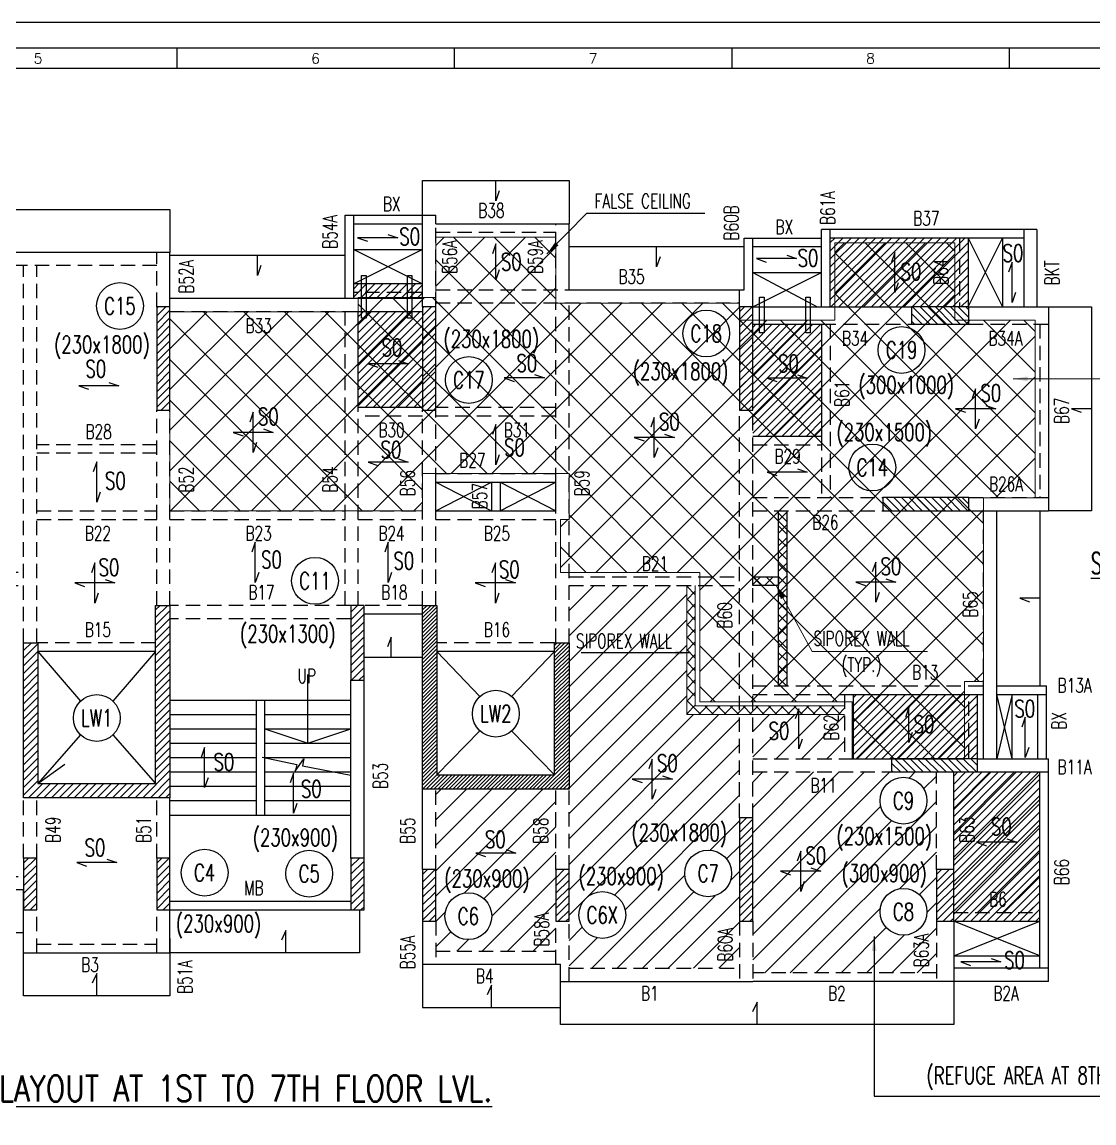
# Model space of a CAD drawing. Header units: millimetres. Extents: x 2659630 to 6742168, y -2425387 to -732288.
# Drawn here: x 3435689 to 3454359, y -767032 to -747855 of the extents above; entities that cross this region are included whole.
import ezdxf
from ezdxf.enums import TextEntityAlignment as Align

# ---------------------------------------------------------------- set-up
doc = ezdxf.new("R2010")
doc.units = ezdxf.units.MM
doc.linetypes.add('Hidden', pattern=[7.14375, 4.7625, -2.38125])
doc.linetypes.add('HIDDEN2', pattern=[0.1875, 0.125, -0.0625])
doc.layers.add('col hatch', color=234, linetype='Continuous', lineweight=0)
doc.layers.add('Line 08', color=1, linetype='Continuous', lineweight=15)
for name, color, linetype in [('PNA', 8, 'Continuous'), ('S-BEAM INNER', 4, 'HIDDEN2'), ('S-BEAM NO', 3, 'Continuous'), ('S-BEAM OUTER', 4, 'Continuous'), ('S-BRECK LINE', 8, 'Continuous'), ('S-COLUMN', 1, 'Continuous'), ('S-COLUMN CIRCLE', 9, 'Continuous'), ('S-COLUMN HATCH', 8, 'Continuous'), ('S-COLUMN NO', 2, 'Continuous'), ('S-COLUMN SIZES', 2, 'Continuous'), ('S-CUT LINE', 8, 'Continuous'), ('S-FILLING', 9, 'Continuous'), ('S-SIPOREX WALL', 5, 'Continuous'), ('S-SLAB MARK', 3, 'Continuous'), ('S-SLAB NO', 3, 'Continuous'), ('S-STAIRCASE', 5, 'Continuous'), ('S-SUNK', 9, 'Continuous'), ('S-TEXT', 2, 'Continuous'), ('S-TITIL', 6, 'Continuous'), ('S-TITLE', 6, 'Continuous'), ('TEXT1', 4, 'Continuous')]:
    doc.layers.add(name, color=color, linetype=linetype)
doc.styles.add('ROMANS', font='r.shx', dxfattribs={"width": 0.7})
doc.dimstyles.new('dim100', dxfattribs={"dimtxt": 250, "dimasz": 250, "dimexe": 200, "dimexo": 200, "dimgap": 100, "dimtad": 1, "dimdec": 0, "dimrnd": 1, "dimzin": 0, "dimdsep": 46, "dimtxsty": 'ROMANS', "dimcen": 0, "dimclrd": 5, "dimclre": 5, "dimclrt": 4, "dimadec": 0, "dimazin": 0, "dimtfac": 1, "dimtdec": 0, "dimtix": 1, "dimtofl": 0, "dimtmove": 2, "dimatfit": 3, "dimfxl": 1, "dimtolj": 1, "dimtzin": 0, "dimlwd": -1, "dimlwe": -1, "dimarcsym": 0})
doc.dimstyles.new('dim66.67(1.5)', dxfattribs={"dimtxt": 250, "dimasz": 250, "dimexe": 200, "dimexo": 200, "dimgap": 100, "dimtad": 1, "dimdec": 0, "dimlfac": 0.666666, "dimzin": 0, "dimdsep": 46, "dimtxsty": 'ROMANS', "dimcen": 0, "dimclrd": 5, "dimclre": 5, "dimclrt": 4, "dimadec": 0, "dimazin": 0, "dimtfac": 1, "dimtdec": 0, "dimtix": 1, "dimtofl": 0, "dimtmove": 2, "dimatfit": 3, "dimfxl": 1, "dimtolj": 1, "dimtzin": 0, "dimlwd": -1, "dimlwe": -1, "dimarcsym": 0})
pattern_1 = [(45, (3180892.7, -487552.66), (-110.485435, 110.485435), []), (135, (3180892.7, -487552.66), (-110.485435, -110.485435), [])]
pattern_2 = [(45, (2799309.92, -529710.87), (-70.710678, 70.710678), [])]
pattern_3 = [(45, (3180892.7, -487552.66), (-70.710678, 70.710678), [])]

# ---------------------------------------------------------------- blocks, each defined once
blk = doc.blocks.new('A2_SHEET')
blk.add_lwpolyline([(4, 41895), (59404, 41895), (59404, -105), (4, -105)], close=True)
at = {"layer": 'PNA'}
for p, q in [((24871, 41438), (24871, 41085)), ((29704, 41438), (29704, 41085)), ((34537, 41438), (34537, 41085)), ((39370, 41438), (39370, 41085))]:
    blk.add_line(p, q, dxfattribs=at)
at = {"layer": 'PNA', "color": 1}
for points in [[(706, 353), (59055, 353), (59055, 41438), (706, 41438)], [(1413, 706), (58702, 706), (58702, 41085), (1413, 41085)]]:
    blk.add_lwpolyline(points, close=True, dxfattribs=at)
at = {"layer": 'PNA', "style": 'ROMANS'}
for s, p in [('5', (22455, 41261)), ('6', (27288, 41261)), ('7', (32121, 41261)), ('8', (36954, 41261))]:
    blk.add_text(s, height=177, dxfattribs=at).set_placement(p, align=Align.MIDDLE)

msp = doc.modelspace()

# ---------------------------------------------------------------- hatches: boundary and pattern name
at = {"layer": 'S-COLUMN HATCH'}
h = msp.add_hatch(dxfattribs=at)
h.set_pattern_fill('ANSI31', color=256, scale=750, angle=180, style=0)
h.set_pattern_definition([(225, (5668014.01, -2046110.03), (66.2912607, -66.2912607), [])])
h.paths.add_polyline_path([(3438035.506, -752817.533), (3438035.506, -754617.533), (3438265.506, -754617.533), (3438265.506, -752817.533)])
h = msp.add_hatch(dxfattribs=at)
h.set_pattern_fill('ANSI31', color=256, scale=750, angle=180, style=0)
h.set_pattern_definition([(225, (5672644.01, -2046110.03), (66.2912607, -66.2912607), [])])
h.paths.add_polyline_path([(3442665.506, -754617.533), (3442665.506, -752817.533), (3442895.506, -752817.533), (3442895.506, -754617.533)])
h = msp.add_hatch(dxfattribs=at)
h.set_pattern_fill('ANSI31', color=256, scale=750, angle=180, style=0)
h.set_pattern_definition([(225, (5678094.01, -2046110.03), (66.2912607, -66.2912607), [])])
h.paths.add_polyline_path([(3448185.506, -752817.533), (3448185.506, -754617.533), (3448415.506, -754617.533), (3448415.506, -752817.533)])
h = msp.add_hatch(dxfattribs=at)
h.set_pattern_fill('ANSI31', color=256, scale=750, angle=270, style=0)
h.set_pattern_definition([(315, (4743973.68, 1476860.97), (66.2912607, 66.2912607), [])])
h.paths.add_polyline_path([(3451181.181, -752817.533), (3451181.181, -753117.533), (3452181.181, -753117.533), (3452181.181, -752817.533)])
h = msp.add_hatch(dxfattribs=at)
h.set_pattern_fill('ANSI31', color=256, scale=750, angle=270, style=0)
h.set_pattern_definition([(315, (4743973.68, 1473610.97), (66.2912607, 66.2912607), [])])
h.paths.add_polyline_path([(3450681.181, -756137.533), (3450681.181, -756367.533), (3452181.181, -756367.533), (3452181.181, -756137.533)])
h = msp.add_hatch(dxfattribs=at)
h.set_pattern_fill('ANSI31', color=256, scale=750, angle=180, style=0)
h.set_pattern_definition([(225, (2799309.92, -529710.87), (66.291261, -66.291261), [])])
h.paths.add_polyline_path([(3435715.506, -761367.533), (3435715.506, -758667.533), (3435965.506, -758667.533), (3435965.506, -761117.533), (3438015.506, -761117.533), (3438015.506, -758017.533), (3438265.506, -758017.533), (3438265.506, -761367.533)])
h = msp.add_hatch(dxfattribs=at)
h.set_pattern_fill('ANSI31', color=256, scale=750, angle=180, style=0)
h.set_pattern_definition([(225, (5671324.01, -2050810.03), (66.2912607, -66.2912607), [])])
h.paths.add_polyline_path([(3441415.506, -758017.533), (3441415.506, -759317.533), (3441645.506, -759317.533), (3441645.506, -758017.533)])
h = msp.add_hatch(dxfattribs=at)
h.set_pattern_fill('ANSI31', color=256, scale=750, angle=180, style=0)
h.set_pattern_definition([(225, (2830079.77, -529710.87), (66.291261, -66.291261), [])])
h.paths.add_polyline_path([(3442665.506, -761217.533), (3442665.506, -758017.533), (3442915.506, -758017.533), (3442915.506, -760967.533), (3444965.506, -760967.533), (3444965.506, -758667.533), (3445215.506, -758667.533), (3445215.506, -761217.533)])
h = msp.add_hatch(dxfattribs=at)
h.set_pattern_fill('ANSI31', color=256, scale=750, angle=180, style=0)
h.set_pattern_definition([(225, (2762832.84, -512439.99), (66.291261, -66.291261), [])])
h.paths.add_polyline_path([(3442665.506, -761217.533), (3442665.506, -758017.533), (3442915.506, -758017.533), (3442915.506, -760967.533), (3444965.506, -760967.533), (3444965.506, -758667.533), (3445215.506, -758667.533), (3445215.506, -761217.533)])
h = msp.add_hatch(dxfattribs=at)
h.set_pattern_fill('ANSI31', color=256, scale=750, angle=270, style=0)
h.set_pattern_definition([(315, (4744123.68, 1469060.97), (66.2912607, 66.2912607), [])])
h.paths.add_polyline_path([(3450831.181, -760687.533), (3450831.181, -760917.533), (3452331.181, -760917.533), (3452331.181, -760687.533)])
h = msp.add_hatch(dxfattribs=at)
h.set_pattern_fill('ANSI31', color=256, scale=750, angle=180, style=0)
h.set_pattern_definition([(225, (5678094.01, -2055310.03), (66.2912607, -66.2912607), [])])
h.paths.add_polyline_path([(3448185.506, -761717.533), (3448185.506, -763517.533), (3448415.506, -763517.533), (3448415.506, -761717.533)])
h = msp.add_hatch(dxfattribs=at)
h.set_pattern_fill('ANSI31', color=256, scale=750, angle=180, style=0)
h.set_pattern_definition([(225, (5665694.01, -2055110.03), (66.2912607, -66.2912607), [])])
h.paths.add_polyline_path([(3435715.506, -762417.533), (3435715.506, -763317.533), (3435945.506, -763317.533), (3435945.506, -762417.533)])
h = msp.add_hatch(dxfattribs=at)
h.set_pattern_fill('ANSI31', color=256, scale=750, angle=180, style=0)
h.set_pattern_definition([(225, (5668014.01, -2055110.03), (66.2912607, -66.2912607), [])])
h.paths.add_polyline_path([(3438035.506, -762417.533), (3438035.506, -763317.533), (3438265.506, -763317.533), (3438265.506, -762417.533)])
h = msp.add_hatch(dxfattribs=at)
h.set_pattern_fill('ANSI31', color=256, scale=750, angle=180, style=0)
h.set_pattern_definition([(225, (5671324.01, -2055110.03), (66.2912607, -66.2912607), [])])
h.paths.add_polyline_path([(3441415.506, -762417.533), (3441415.506, -763317.533), (3441645.506, -763317.533), (3441645.506, -762417.533)])
h = msp.add_hatch(dxfattribs=at)
h.set_pattern_fill('ANSI31', color=256, scale=750, angle=180, style=0)
h.set_pattern_definition([(225, (5672644.01, -2055310.03), (66.2912607, -66.2912607), [])])
h.paths.add_polyline_path([(3442665.506, -762617.533), (3442665.506, -763517.533), (3442895.506, -763517.533), (3442895.506, -762617.533)])
h = msp.add_hatch(dxfattribs=at)
h.set_pattern_fill('ANSI31', color=256, scale=750, angle=180, style=0)
h.set_pattern_definition([(225, (5674894.01, -2055310.03), (66.2912607, -66.2912607), [])])
h.paths.add_polyline_path([(3444985.506, -762617.533), (3444985.506, -763517.533), (3445215.506, -763517.533), (3445215.506, -762617.533)])
h = msp.add_hatch(dxfattribs=at)
h.set_pattern_fill('ANSI31', color=256, scale=750, angle=180, style=0)
h.set_pattern_definition([(225, (5681594.01, -2055310.03), (66.2912607, -66.2912607), [])])
h.paths.add_polyline_path([(3451615.506, -762617.533), (3451615.506, -763517.533), (3451915.506, -763517.533), (3451915.506, -762617.533)])
at = {"layer": 'S-FILLING'}
h = msp.add_hatch(dxfattribs=at)
h.set_pattern_fill('ANSI37', color=256, scale=4000, style=0)
h.set_pattern_definition([(45, (2563128.44, -265383.8), (-353.5534, 353.5534), []), (135, (2563128.44, -265383.8), (-353.5534, -353.5534), [])])
edge = h.paths.add_edge_path()
edge.add_line((3438265.506, -752900.523), (3441545.506, -752900.523))
edge.add_line((3441545.506, -752900.523), (3441545.506, -752650.523))
edge.add_line((3441545.506, -752650.523), (3442895.506, -752650.523))
edge.add_line((3442895.506, -752650.523), (3442895.506, -751600.523))
edge.add_line((3442895.506, -751600.523), (3444985.506, -751600.523))
edge.add_line((3444985.506, -751600.523), (3444985.506, -752750.523))
edge.add_line((3444985.506, -752750.523), (3448185.506, -752750.523))
edge.add_line((3448185.506, -752750.523), (3448185.506, -753050.523))
edge.add_line((3448185.506, -753050.523), (3449845.506, -753050.523))
edge.add_line((3449845.506, -753050.523), (3449845.506, -751700.523))
edge.add_line((3449845.506, -751700.523), (3451935.506, -751700.523))
edge.add_line((3451935.506, -751700.523), (3451935.506, -753050.523))
edge.add_line((3451935.506, -753050.523), (3453335.506, -753050.523))
edge.add_line((3453335.506, -753050.523), (3453335.506, -756140.523))
edge.add_line((3453335.506, -756140.523), (3452435.506, -756140.523))
edge.add_line((3452435.506, -756140.523), (3452435.506, -759340.523))
edge.add_line((3452435.506, -759340.523), (3452101.181, -759340.523))
edge.add_line((3452101.181, -759340.523), (3452101.181, -760694.78))
edge.add_line((3452101.181, -760694.78), (3450145.506, -760694.78))
edge.add_line((3450145.506, -760694.78), (3450145.506, -759694.78))
edge.add_line((3450145.506, -759694.78), (3447495.506, -759694.78))
edge.add_line((3447495.506, -759694.78), (3447495.506, -757444.78))
edge.add_line((3447495.506, -757444.78), (3445065.506, -757444.78))
edge.add_line((3445065.506, -757444.78), (3445065.506, -756520.523))
edge.add_line((3445065.506, -756520.523), (3445215.506, -756520.523))
edge.add_line((3445215.506, -756520.523), (3445215.506, -755720.523))
edge.add_line((3445215.506, -755720.523), (3442665.506, -755720.523))
edge.add_line((3442665.506, -755720.523), (3442665.506, -756370.523))
edge.add_line((3442665.506, -756370.523), (3438265.506, -756370.523))
edge.add_line((3438265.506, -756370.523), (3438265.506, -751871.79))
h = msp.add_hatch(dxfattribs=at)
h.set_pattern_fill('ANSI31', color=256, scale=2500, style=0)
h.set_pattern_definition([(45, (2481249.74, -359124.72), (-220.97087, 220.97087), [])])
h.paths.add_polyline_path([(3445215.506, -761217.533), (3445215.506, -758667.533), (3445215.506, -757667.533), (3447265.506, -757667.533), (3447265.506, -759917.103), (3448185.506, -759917.103), (3448185.506, -761717.533), (3448185.506, -763517.533), (3448185.506, -764337.533), (3445215.506, -764337.533), (3445215.506, -763517.533), (3445215.506, -762617.533), (3445215.506, -761217.533)])
h.paths.add_polyline_path([(3446203.574, -763409.769, 1), (3445388.523, -763409.769, 1)], flags=16)
h.paths.add_polyline_path([(3448047.458, -762684.668, 1), (3447232.408, -762684.668, 1)], flags=16)
h.paths.add_polyline_path([(3447389.933, -762459.668), (3447389.933, -762909.668), (3447889.933, -762909.668), (3447889.933, -762459.668)], flags=8)
h.paths.add_polyline_path([(3445446.048, -763184.769), (3445446.048, -763634.769), (3446146.048, -763634.769), (3446146.048, -763184.769)], flags=24)
h.paths.add_polyline_path([(3445220.311, -762410.281), (3445220.311, -763095.995), (3447028.883, -763095.995), (3447028.883, -762410.281)], flags=24)
h.paths.add_polyline_path([(3446150.848, -761653.554), (3446150.848, -762339.269), (3448119.42, -762339.269), (3448119.42, -761653.554)], flags=24)
h.paths.add_polyline_path([(3448415.506, -761717.533), (3448415.506, -760917.533), (3450831.181, -760917.533), (3450831.181, -760917.533), (3451615.506, -760917.533), (3451615.506, -762617.533), (3451615.506, -763517.533), (3451615.506, -764417.533), (3448415.506, -764417.533), (3448415.506, -763517.533), (3448415.506, -761717.533)])
h.paths.add_polyline_path([(3451449.224, -761418.714, 1), (3450634.174, -761418.714, 1)], flags=16)
h.paths.add_polyline_path([(3450796.699, -761193.714), (3450796.699, -761643.714), (3451286.699, -761643.714), (3451286.699, -761193.714)], flags=8)
h.paths.add_polyline_path([(3451449.224, -763352.785, 1), (3450634.174, -763352.785, 1)], flags=16)
h.paths.add_polyline_path([(3450791.699, -763127.785), (3450791.699, -763577.785), (3451291.699, -763577.785), (3451291.699, -763127.785)], flags=8)
h.paths.add_polyline_path([(3449801.617, -762360.795), (3449801.617, -763046.51), (3451610.188, -763046.51), (3451610.188, -762360.795)], flags=24)
h.paths.add_polyline_path([(3442895.506, -763517.533), (3442895.506, -764037.533), (3444985.506, -764037.533), (3444985.506, -763517.533), (3444985.506, -762617.533), (3444985.506, -761217.533), (3442895.506, -761217.533), (3442895.506, -762617.533)])
h.paths.add_polyline_path([(3443870.194, -763430.137, 1), (3443055.143, -763430.137, 1)], flags=16)
h.paths.add_polyline_path([(3443217.669, -763205.137), (3443217.669, -763655.137), (3443707.669, -763655.137), (3443707.669, -763205.137)], flags=8)
h.paths.add_polyline_path([(3442883.066, -762453.101), (3442883.066, -763138.815), (3444691.637, -763138.815), (3444691.637, -762453.101)], flags=24)
h.paths.add_polyline_path([(3451915.506, -762617.533), (3451915.506, -763367.533), (3453415.506, -763367.533), (3453415.506, -760917.533), (3452331.181, -760917.533), (3451915.506, -760917.533)])
h.paths.add_polyline_path([(3448415.506, -760687.533), (3450015.506, -760687.533), (3450015.506, -759917.103), (3448415.506, -759917.103), (3448415.506, -760687.533)])
h.paths.add_polyline_path([(3445274.875, -758448.051), (3445274.875, -758823.051), (3447274.875, -758823.051), (3447274.875, -758448.051)], flags=24)
h.paths.add_polyline_path([(3449721.617, -761713.241), (3449721.617, -762398.955), (3451690.188, -762398.955), (3451690.188, -761713.241)], flags=24)
at = {"layer": 'S-SIPOREX WALL'}
h = msp.add_hatch(dxfattribs=at)
h.set_pattern_fill('ANSI37', color=256, scale=1250, angle=360, style=0)
h.set_pattern_definition(pattern_1)
h.paths.add_polyline_path([(3448865.506, -757667.533), (3448865.506, -759417.533), (3449015.506, -759417.533), (3449015.506, -756367.533), (3448865.506, -756367.533), (3448865.506, -757517.533)])
h = msp.add_hatch(dxfattribs=at)
h.set_pattern_fill('ANSI37', color=256, scale=1250, angle=360, style=0)
h.set_pattern_definition(pattern_1)
h.paths.add_polyline_path([(3447265.506, -757667.533), (3447415.506, -757667.533), (3447415.506, -759767.103), (3448185.506, -759767.103), (3448185.506, -759917.103), (3447265.506, -759917.103)])
h.paths.add_polyline_path([(3450015.506, -759917.103), (3450015.506, -759767.103), (3448415.506, -759767.103), (3448415.506, -759917.103)])
h.paths.add_polyline_path([(3448415.506, -759917.103), (3448415.506, -759767.103), (3448185.506, -759767.103), (3448185.506, -759917.103)])
h = msp.add_hatch(dxfattribs=at)
h.set_pattern_fill('ANSI37', color=256, scale=1250, angle=360, style=0)
h.set_pattern_definition(pattern_1)
h.paths.add_polyline_path([(3448415.506, -757517.533), (3448415.506, -757667.533), (3448865.506, -757667.533), (3448865.506, -757517.533)])
at = {"layer": 'S-SUNK'}
h = msp.add_hatch(dxfattribs=at)
h.set_pattern_fill('ANSI31', color=8, scale=800)
h.set_pattern_definition(pattern_3)
h.paths.add_polyline_path([(3452015.506, -751617.533), (3449765.506, -751617.533), (3449765.506, -752817.533), (3451181.181, -752817.533), (3452015.506, -752817.533)])
h.paths.add_polyline_path([(3452165.506, -751617.533), (3452015.506, -751617.533), (3452015.506, -752817.533), (3452165.506, -752817.533)])
h = msp.add_hatch(dxfattribs=at)
h.set_pattern_fill('ANSI31', color=8, scale=800)
h.set_pattern_definition(pattern_3)
h.paths.add_polyline_path([(3442665.506, -752567.533), (3442665.506, -752417.533), (3441465.506, -752417.533), (3441465.506, -752567.533)])
h.paths.add_polyline_path([(3441465.506, -752667.533), (3442665.506, -752667.533), (3442665.506, -752567.533), (3441465.506, -752567.533)])
h.paths.add_polyline_path([(3442665.506, -752897.533), (3441545.506, -752897.533), (3441545.506, -754567.533), (3442665.506, -754567.533), (3442665.506, -754317.533)])
h = msp.add_hatch(dxfattribs=at)
h.set_pattern_fill('ANSI31', color=8, scale=800)
h.set_pattern_definition(pattern_2)
h.paths.add_polyline_path([(3448415.506, -753120.36), (3449615.506, -753120.36), (3449615.506, -755067.533), (3448415.506, -755067.533)])
h = msp.add_hatch(dxfattribs=at)
h.set_pattern_fill('ANSI31', color=8, scale=800)
h.set_pattern_definition(pattern_2)
h.paths.add_polyline_path([(3450831.181, -760687.533), (3450831.181, -760687.533), (3452331.181, -760687.533), (3452331.181, -760687.533), (3452331.181, -760687.533), (3452331.181, -759567.533), (3450165.506, -759567.533), (3450165.506, -760687.533)])
h = msp.add_hatch(dxfattribs=at)
h.set_pattern_fill('ANSI31', color=8, scale=800)
h.set_pattern_definition(pattern_2)
h.paths.add_polyline_path([(3451915.506, -760917.533), (3453415.506, -760917.533), (3453415.506, -763517.533), (3451915.506, -763517.533)])

# ---------------------------------------------------------------- linework, layer by layer
at = {"layer": 'Line 08'}
for p, q in [((3447265.506, -757667.533, 19.417), (3447265.506, -759917.103, 19.417)), ((3447415.506, -757667.533, 19.417), (3447415.506, -759767.103, 19.417)), ((3447415.506, -759767.103, 19.417), (3450015.506, -759767.103, 19.417)), ((3447265.506, -759917.103, 19.417), (3450015.506, -759917.103, 19.417))]:
    msp.add_line(p, q, dxfattribs=at)
at = {"layer": 'Line 08', "elevation": 19.417}
msp.add_lwpolyline([(3438265.506, -752900.523), (3441545.506, -752900.523), (3441545.506, -752650.523), (3442895.506, -752650.523), (3442895.506, -751600.523), (3444985.506, -751600.523), (3444985.506, -752750.523), (3448185.506, -752750.523), (3448185.506, -753050.523), (3449845.506, -753050.523), (3449845.506, -751700.523), (3451935.506, -751700.523), (3451935.506, -753050.523), (3453335.506, -753050.523), (3453335.506, -756140.523), (3452435.506, -756140.523), (3452435.506, -759340.523), (3452101.181, -759340.523), (3452101.181, -760694.78), (3450145.506, -760694.78), (3450145.506, -759694.78), (3447495.506, -759694.78), (3447495.506, -757444.78), (3445065.506, -757444.78), (3445065.506, -756520.523), (3445215.506, -756520.523), (3445215.506, -755720.523), (3442665.506, -755720.523), (3442665.506, -756370.523), (3438265.506, -756370.523), (3438265.506, -751871.79)], dxfattribs=at)
at = {"layer": 'S-BEAM INNER', "ltscale": 2000}
for p, q in [((3442895.506, -752817.533, 19.417), (3442895.506, -751367.533, 19.417)), ((3442895.506, -751517.533, 19.417), (3444985.506, -751517.533, 19.417)), ((3444985.506, -752517.533, 19.417), (3444985.506, -751367.533, 19.417)), ((3452015.506, -751617.533, 19.417), (3452015.506, -752817.533, 19.417)), ((3438035.506, -752817.533, 19.417), (3438035.506, -751867.533, 19.417)), ((3438035.506, -752097.533, 19.417), (3432665.506, -752097.533, 19.417)), ((3435715.506, -758667.533, 19.417), (3435715.506, -752097.533, 19.417)), ((3435945.506, -758667.533, 19.417), (3435945.506, -752097.533, 19.417)), ((3442665.506, -752567.533, 19.417), (3441465.506, -752567.533, 19.417)), ((3442895.506, -752517.533, 19.417), (3445215.506, -752517.533, 19.417)), ((3442895.506, -752747.533, 19.417), (3448185.506, -752747.533, 19.417)), ((3444985.506, -755867.533, 19.417), (3444985.506, -752747.533, 19.417)), ((3445215.506, -758667.533, 19.417), (3445215.506, -752747.533, 19.417)), ((3438265.506, -752897.533, 19.417), (3441465.506, -752897.533, 19.417)), ((3441315.506, -758017.533, 19.417), (3441315.506, -752897.533, 19.417)), ((3449615.506, -753120.36, 19.417), (3451181.181, -753120.36, 19.417)), ((3449765.506, -753120.36, 19.417), (3449765.506, -756137.533, 19.417)), ((3452181.181, -753117.533, 19.417), (3453565.506, -753117.533, 19.417)), ((3453415.506, -753117.533, 19.417), (3453415.506, -756137.533, 19.417)), ((3438035.506, -758017.533, 19.417), (3438035.506, -754617.533, 19.417)), ((3438265.506, -758017.533, 19.417), (3438265.506, -754617.533, 19.417)), ((3441545.506, -758017.533, 19.417), (3441545.506, -754567.533, 19.417)), ((3442665.506, -758017.533, 19.417), (3442665.506, -754617.533, 19.417)), ((3444985.506, -754567.533, 19.417), (3442895.506, -754567.533, 19.417)), ((3442895.506, -755867.533, 19.417), (3442895.506, -754617.533, 19.417)), ((3448185.506, -761717.533, 19.417), (3448185.506, -754617.533, 19.417)), ((3448415.506, -761717.533, 19.417), (3448415.506, -754617.533, 19.417)), ((3442665.506, -754717.533, 19.417), (3441545.506, -754717.533, 19.417)), ((3444985.506, -754717.533, 19.417), (3442895.506, -754717.533, 19.417)), ((3449615.506, -755067.533, 19.417), (3449615.506, -756137.533, 19.417)), ((3438035.506, -755217.533, 19.417), (3435945.506, -755217.533, 19.417)), ((3438035.506, -755367.533, 19.417), (3435945.506, -755367.533, 19.417)), ((3448415.506, -755217.533, 19.417), (3449615.506, -755217.533, 19.417)), ((3442895.506, -755717.533, 19.417), (3444985.506, -755717.533, 19.417)), ((3448415.506, -756137.533, 19.417), (3450681.181, -756137.533, 19.417)), ((3452181.181, -756137.533, 19.417), (3453565.506, -756137.533, 19.417)), ((3435945.506, -756367.533, 19.417), (3438035.506, -756367.533, 19.417)), ((3435945.506, -756517.533, 19.417), (3438035.506, -756517.533, 19.417)), ((3438265.506, -756367.533, 19.417), (3441315.506, -756367.533, 19.417)), ((3438265.506, -756517.533, 19.417), (3441315.506, -756517.533, 19.417)), ((3441545.506, -756367.533, 19.417), (3442665.506, -756367.533, 19.417)), ((3441545.506, -756517.533, 19.417), (3442665.506, -756517.533, 19.417)), ((3442895.506, -758017.533, 19.417), (3442895.506, -756367.533, 19.417)), ((3442895.506, -756517.533, 19.417), (3444985.506, -756517.533, 19.417)), ((3444985.506, -758667.533, 19.417), (3444985.506, -756367.533, 19.417)), ((3448415.506, -756367.533, 19.417), (3450681.181, -756367.533, 19.417)), ((3452435.506, -759567.533, 19.417), (3452435.506, -756367.533, 19.417)), ((3432745.506, -757437.533, 19.417), (3435715.506, -757437.533, 19.417)), ((3432745.506, -757667.533, 19.417), (3435715.506, -757667.533, 19.417)), ((3445215.506, -757517.533, 19.417), (3448185.506, -757517.533, 19.417)), ((3445215.506, -757667.533, 19.417), (3448185.506, -757667.533, 19.417)), ((3441415.506, -758017.533, 19.417), (3438265.506, -758017.533, 19.417)), ((3442665.506, -758017.533, 19.417), (3441645.506, -758017.533, 19.417)), ((3441415.506, -758247.533, 19.417), (3438265.506, -758247.533, 19.417)), ((3438015.506, -758667.533, 19.417), (3435965.506, -758667.533, 19.417)), ((3444965.506, -758667.533, 19.417), (3442915.506, -758667.533, 19.417)), ((3448415.506, -759417.533, 19.417), (3452435.506, -759417.533, 19.417)), ((3448415.506, -759567.533, 19.417), (3450165.506, -759567.533, 19.417)), ((3450015.506, -759567.533, 19.417), (3450015.506, -760687.533, 19.417)), ((3452181.181, -760687.533, 19.417), (3452181.181, -759567.533, 19.417)), ((3448415.506, -760687.533, 19.417), (3450165.506, -760687.533, 19.417)), ((3448415.506, -760917.533, 19.417), (3450831.181, -760917.533, 19.417)), ((3451615.506, -762617.533, 19.417), (3451615.506, -760917.533, 19.417)), ((3442895.506, -762617.533, 19.417), (3442895.506, -761217.533, 19.417)), ((3444985.506, -762617.533, 19.417), (3444985.506, -761217.533, 19.417)), ((3445215.506, -762617.533, 19.417), (3445215.506, -761217.533, 19.417)), ((3435715.506, -762417.533, 19.417), (3435715.506, -761367.533, 19.417)), ((3435945.506, -762417.533, 19.417), (3435945.506, -761367.533, 19.417)), ((3438035.506, -762417.533, 19.417), (3438035.506, -761367.533, 19.417)), ((3432745.506, -762737.533, 19.417), (3435715.506, -762737.533, 19.417)), ((3435945.506, -764067.533, 19.417), (3435945.506, -763317.533, 19.417)), ((3438035.506, -764067.533, 19.417), (3438035.506, -763317.533, 19.417)), ((3451915.506, -763367.533, 19.417), (3453415.506, -763367.533, 19.417)), ((3442895.506, -763517.533, 19.417), (3442895.506, -764267.533, 19.417)), ((3444985.506, -764267.533, 19.417), (3444985.506, -763517.533, 19.417)), ((3445215.506, -764567.533, 19.417), (3445215.506, -763517.533, 19.417)), ((3448185.506, -763517.533, 19.417), (3448185.506, -764567.533, 19.417)), ((3448415.506, -763517.533, 19.417), (3448415.506, -764567.533, 19.417)), ((3451615.506, -763517.533, 19.417), (3451615.506, -764567.533, 19.417)), ((3435945.506, -763917.533, 19.417), (3438035.506, -763917.533, 19.417)), ((3442895.506, -764037.533, 19.417), (3444985.506, -764037.533, 19.417)), ((3445215.506, -764337.533, 19.417), (3448185.506, -764337.533, 19.417)), ((3451615.506, -764417.533, 19.417), (3448415.506, -764417.533, 19.417))]:
    msp.add_line(p, q, dxfattribs=at)
at = {"layer": 'S-BEAM NO'}
msp.add_line((3435965.506, -761117.533, 19.417), (3436437.097, -760784.371, 19.417), dxfattribs=at)
at = {"layer": 'S-BEAM OUTER'}
for p, q in [((3441315.506, -752667.533, 19.417), (3441315.506, -751217.533, 19.417)), ((3441315.506, -751217.533, 19.417), (3442895.506, -751217.533, 19.417)), ((3441465.506, -752667.533, 19.417), (3441465.506, -751217.533, 19.417)), ((3442665.506, -752817.533, 19.417), (3442665.506, -751217.533, 19.417)), ((3442895.506, -751367.533, 19.417), (3442895.506, -751217.533, 19.417)), ((3441465.506, -751367.533, 19.417), (3442665.506, -751367.533, 19.417)), ((3442895.506, -751367.533, 19.417), (3445215.506, -751367.533, 19.417)), ((3445215.506, -752517.533, 19.417), (3445215.506, -751367.533, 19.417)), ((3453365.506, -751467.533, 19.417), (3449615.506, -751467.533, 19.417)), ((3449615.506, -752817.533, 19.417), (3449615.506, -751467.533, 19.417)), ((3449765.506, -752817.533, 19.417), (3449765.506, -751467.533, 19.417)), ((3453135.506, -751467.533, 19.417), (3453135.506, -752817.533, 19.417)), ((3453365.506, -751467.533, 19.417), (3453365.506, -752817.533, 19.417)), ((3448265.506, -752517.533, 19.417), (3448265.506, -751617.533, 19.417)), ((3448265.506, -751617.533, 19.417), (3449615.506, -751617.533, 19.417)), ((3448415.506, -752817.533, 19.417), (3448415.506, -751617.533, 19.417)), ((3453135.506, -751617.533, 19.417), (3449765.506, -751617.533, 19.417)), ((3452165.506, -751617.533, 19.417), (3452165.506, -752817.533, 19.417)), ((3452765.506, -751617.533, 19.417), (3452765.506, -752817.533, 19.417)), ((3438265.506, -751867.533, 19.417), (3432665.506, -751867.533, 19.417)), ((3438265.506, -752817.533, 19.417), (3438265.506, -751867.533, 19.417)), ((3441465.506, -751817.533, 19.417), (3442665.506, -751817.533, 19.417)), ((3448415.506, -751767.533, 19.417), (3449615.506, -751767.533, 19.417)), ((3448415.506, -752217.533, 19.417), (3449615.506, -752217.533, 19.417)), ((3442665.506, -752417.533, 19.417), (3441465.506, -752417.533, 19.417)), ((3438265.506, -752667.533, 19.417), (3441465.506, -752667.533, 19.417)), ((3441465.506, -752667.533, 19.417), (3442665.506, -752667.533, 19.417)), ((3445215.506, -752517.533, 19.417), (3448265.506, -752517.533, 19.417)), ((3448185.506, -752817.533, 19.417), (3448185.506, -752517.533, 19.417)), ((3448415.506, -752817.533, 19.417), (3451181.181, -752817.533, 19.417)), ((3452181.181, -752817.533, 19.417), (3453565.506, -752817.533, 19.417)), ((3453565.506, -752817.533, 19.417), (3453565.506, -756367.533, 19.417)), ((3441465.506, -752897.533, 19.417), (3442665.506, -752897.533, 19.417)), ((3441545.506, -754567.533, 19.417), (3441545.506, -752897.533, 19.417)), ((3448415.506, -753120.36, 19.417), (3449615.506, -753120.36, 19.417)), ((3449615.506, -753120.36, 19.417), (3449615.506, -755067.533, 19.417)), ((3442665.506, -754567.533, 19.417), (3441545.506, -754567.533, 19.417)), ((3448415.506, -755067.533, 19.417), (3449615.506, -755067.533, 19.417)), ((3442895.506, -756367.533, 19.417), (3442895.506, -755867.533, 19.417)), ((3442895.506, -755867.533, 19.417), (3444985.506, -755867.533, 19.417)), ((3443865.506, -755867.533, 19.417), (3443865.506, -756367.533, 19.417)), ((3444015.506, -755867.533, 19.417), (3444015.506, -756367.533, 19.417)), ((3444985.506, -756367.533, 19.417), (3444985.506, -755867.533, 19.417)), ((3442895.506, -756367.533, 19.417), (3444985.506, -756367.533, 19.417)), ((3452181.181, -756367.533, 19.417), (3453565.506, -756367.533, 19.417)), ((3452665.506, -760687.533, 19.417), (3452665.506, -756367.533, 19.417)), ((3442665.506, -758167.533, 19.417), (3441645.506, -758167.533, 19.417)), ((3438015.506, -758817.533, 19.417), (3435965.506, -758817.533, 19.417)), ((3444965.506, -758817.533, 19.417), (3442915.506, -758817.533, 19.417)), ((3441415.506, -762417.533, 19.417), (3441415.506, -759317.533, 19.417)), ((3441645.506, -762417.533, 19.417), (3441645.506, -759317.533, 19.417)), ((3450165.506, -759567.533, 19.417), (3452435.506, -759567.533, 19.417)), ((3450165.506, -759567.533, 19.417), (3450165.506, -760687.533, 19.417)), ((3452331.181, -760687.533, 19.417), (3452331.181, -759567.533, 19.417)), ((3452435.506, -760687.533, 19.417), (3452435.506, -759567.533, 19.417)), ((3452665.506, -759417.533, 19.417), (3453531.181, -759417.533, 19.417)), ((3452665.506, -759567.533, 19.417), (3453531.181, -759567.533, 19.417)), ((3452931.181, -760687.533, 19.417), (3452931.181, -759567.533, 19.417)), ((3453381.181, -760687.533, 19.417), (3453381.181, -759567.533, 19.417)), ((3453531.181, -760687.533, 19.417), (3453531.181, -759417.533, 19.417)), ((3450165.506, -760687.533, 19.417), (3450831.181, -760687.533, 19.417)), ((3452331.181, -760687.533, 19.417), (3453565.506, -760687.533, 19.417)), ((3453565.506, -764567.533, 19.417), (3453565.506, -760687.533, 19.417)), ((3451915.506, -762617.533, 19.417), (3451915.506, -760917.533, 19.417)), ((3452331.181, -760917.533, 19.417), (3453565.506, -760917.533, 19.417)), ((3453415.506, -764337.533, 19.417), (3453415.506, -760917.533, 19.417)), ((3442665.506, -762617.533, 19.417), (3442665.506, -761217.533, 19.417)), ((3438265.506, -762417.533, 19.417), (3438265.506, -761367.533, 19.417)), ((3432745.506, -762967.533, 19.417), (3435715.506, -762967.533, 19.417)), ((3435715.506, -764067.533, 19.417), (3435715.506, -762967.533, 19.417)), ((3438265.506, -763167.533, 19.417), (3441415.506, -763167.533, 19.417)), ((3438265.506, -763317.533, 19.417), (3441415.506, -763317.533, 19.417)), ((3438265.506, -764067.533, 19.417), (3438265.506, -763317.533, 19.417)), ((3442665.506, -763517.533, 19.417), (3442665.506, -764267.533, 19.417)), ((3451915.506, -763517.533, 19.417), (3451915.506, -764567.533, 19.417)), ((3451915.506, -763517.533, 19.417), (3453415.506, -763517.533, 19.417)), ((3435715.506, -764067.533, 19.417), (3438265.506, -764067.533, 19.417)), ((3451915.506, -764117.533, 19.417), (3453415.506, -764117.533, 19.417)), ((3442665.506, -764267.533, 19.417), (3445065.506, -764267.533, 19.417)), ((3445065.506, -764567.533, 19.417), (3445065.506, -764267.533, 19.417)), ((3453565.506, -764337.533, 19.417), (3451915.506, -764337.533, 19.417)), ((3445065.506, -764567.533, 19.417), (3448415.506, -764567.533, 19.417)), ((3453565.506, -764567.533, 19.417), (3448415.506, -764567.533, 19.417))]:
    msp.add_line(p, q, dxfattribs=at)
at = {"layer": 'S-BEAM OUTER', "elevation": 19.417}
for points in [[(3442665.506, -751217.533), (3442665.506, -750617.533), (3445215.506, -750617.533), (3445215.506, -751367.533)], [(3432665.506, -751117.533), (3438265.506, -751117.533), (3438265.506, -751867.533)], [(3438265.506, -751917.533), (3441315.506, -751917.533)], [(3445215.506, -751767.533), (3448265.506, -751767.533)], [(3453565.506, -752817.533), (3454315.506, -752817.533), (3454315.506, -756367.533), (3453565.506, -756367.533)], [(3453415.506, -756367.533), (3453415.506, -759417.533)], [(3441645.506, -758917.533), (3442665.506, -758917.533)], [(3441565.506, -763317.533), (3441565.506, -764067.533), (3438265.506, -764067.533)], [(3435715.506, -763717.533), (3432665.506, -763717.533)], [(3438265.506, -763817.533), (3438265.506, -764817.533), (3435715.506, -764817.533), (3435715.506, -763817.533)], [(3442665.506, -764267.533), (3442665.506, -765017.533), (3445065.506, -765017.533)], [(3451915.506, -764567.533), (3451915.506, -765317.533), (3445065.506, -765317.533), (3445065.506, -764567.533)]]:
    msp.add_lwpolyline(points, dxfattribs=at)
at = {"layer": 'S-BRECK LINE', "elevation": 19.417}
msp.add_lwpolyline([(3439871.001, -760657.996), (3440473.842, -760787.177), (3440448.257, -760906.576), (3440597.483, -760688.789), (3440571.897, -760808.188), (3441415.506, -760971.819)], dxfattribs=at)
at = {"layer": 'S-COLUMN', "elevation": 19.417}
for points in [[(3438265.506, -752817.533), (3438035.506, -752817.533), (3438035.506, -754617.533), (3438265.506, -754617.533)], [(3442895.506, -752817.533), (3442665.506, -752817.533), (3442665.506, -754617.533), (3442895.506, -754617.533)], [(3448415.506, -752817.533), (3448185.506, -752817.533), (3448185.506, -754617.533), (3448415.506, -754617.533)], [(3451181.181, -752817.533), (3451181.181, -753117.533), (3452181.181, -753117.533), (3452181.181, -752817.533)], [(3450681.181, -756137.533), (3450681.181, -756367.533), (3452181.181, -756367.533), (3452181.181, -756137.533)], [(3441645.506, -758017.533), (3441415.506, -758017.533), (3441415.506, -759317.533), (3441645.506, -759317.533)], [(3450831.181, -760687.533), (3450831.181, -760917.533), (3452331.181, -760917.533), (3452331.181, -760687.533)], [(3448415.506, -761717.533), (3448185.506, -761717.533), (3448185.506, -763517.533), (3448415.506, -763517.533)], [(3435945.506, -762417.533), (3435715.506, -762417.533), (3435715.506, -763317.533), (3435945.506, -763317.533)], [(3438265.506, -762417.533), (3438035.506, -762417.533), (3438035.506, -763317.533), (3438265.506, -763317.533)], [(3441645.506, -762417.533), (3441415.506, -762417.533), (3441415.506, -763317.533), (3441645.506, -763317.533)], [(3442895.506, -762617.533), (3442665.506, -762617.533), (3442665.506, -763517.533), (3442895.506, -763517.533)], [(3445215.506, -762617.533), (3444985.506, -762617.533), (3444985.506, -763517.533), (3445215.506, -763517.533)], [(3451915.506, -762617.533), (3451615.506, -762617.533), (3451615.506, -763517.533), (3451915.506, -763517.533)]]:
    msp.add_lwpolyline(points, close=True, dxfattribs=at)
at = {"layer": 'S-COLUMN', "ltscale": 10, "elevation": 19.417}
for points in [[(3438265.506, -758017.533), (3438265.506, -761367.533), (3435715.506, -761367.533), (3435715.506, -758667.533), (3435965.506, -758667.533), (3435965.506, -761117.533), (3438015.506, -761117.533), (3438015.506, -758017.533), (3438265.506, -758017.533)], [(3445215.506, -758667.533), (3445215.506, -761217.533), (3442665.506, -761217.533), (3442665.506, -758017.533), (3442915.506, -758017.533), (3442915.506, -760967.533), (3444965.506, -760967.533), (3444965.506, -758667.533), (3445215.506, -758667.533)]]:
    msp.add_lwpolyline(points, dxfattribs=at)
at = {"layer": 'S-COLUMN CIRCLE'}
for centre in [(3437394.686, -752800.855, 19.417), (3447606.166, -753280.716, 19.417), (3451007.648, -753568.538, 19.417), (3443472.262, -754089.987, 19.417), (3450498.739, -755613.489, 19.417), (3440791.086, -757588.344, 19.417), (3436990.506, -759977.533, 19.417), (3443940.506, -759902.533, 19.417), (3451041.699, -761418.714, 19.417), (3438869.375, -762671.397, 19.417), (3440691.211, -762688.371, 19.417), (3447639.933, -762684.668, 19.417), (3443462.669, -763430.137, 19.417), (3445796.048, -763409.769, 19.417), (3451041.699, -763352.785, 19.417)]:
    msp.add_circle(centre, 407.525, dxfattribs=at)
at = {"layer": 'S-CUT LINE'}
for p, q in [((3452165.506, -751617.533, 19.417), (3452765.506, -752817.533, 19.417)), ((3452165.506, -752817.533, 19.417), (3452765.506, -751617.533, 19.417)), ((3442665.506, -751817.533, 19.417), (3441465.506, -752417.533, 19.417)), ((3441465.506, -751817.533, 19.417), (3442665.506, -752417.533, 19.417)), ((3448415.506, -752217.533, 19.417), (3449535.506, -752817.533, 19.417)), ((3448415.506, -752817.533, 19.417), (3449615.506, -752217.533, 19.417)), ((3442895.506, -755867.533, 19.417), (3443865.506, -756367.533, 19.417)), ((3442895.506, -756367.533, 19.417), (3443865.506, -755867.533, 19.417)), ((3444015.506, -755867.533, 19.417), (3444985.506, -756367.533, 19.417)), ((3444015.506, -756367.533, 19.417), (3444985.506, -755867.533, 19.417)), ((3435965.506, -758817.533, 19.417), (3436707.803, -759684.009, 19.417)), ((3438015.506, -758817.533, 19.417), (3437273.208, -759684.009, 19.417)), ((3442915.506, -758817.533, 19.417), (3443664.317, -759602.872, 19.417)), ((3444965.506, -758817.533, 19.417), (3444216.694, -759602.872, 19.417)), ((3452931.181, -760687.533, 19.417), (3452665.506, -759567.533, 19.417)), ((3452931.181, -759567.533, 19.417), (3452665.506, -760687.533, 19.417)), ((3436707.803, -760271.057, 19.417), (3435965.506, -761117.533, 19.417)), ((3437273.208, -760271.057, 19.417), (3438015.506, -761117.533, 19.417)), ((3442915.506, -760967.533, 19.417), (3443664.317, -760202.194, 19.417)), ((3444965.506, -760967.103, 19.417), (3444216.694, -760202.194, 19.417)), ((3453415.506, -764117.533, 19.417), (3451915.506, -763517.533, 19.417)), ((3451915.506, -764117.533, 19.417), (3453415.506, -763517.533, 19.417))]:
    msp.add_line(p, q, dxfattribs=at)
at = {"layer": 'S-SIPOREX WALL'}
for p, q in [((3448865.506, -759417.533, 19.417), (3448865.506, -756367.533, 19.417)), ((3449015.506, -759417.533, 19.417), (3449015.506, -756367.533, 19.417))]:
    msp.add_line(p, q, dxfattribs=at)
at = {"layer": 'S-SIPOREX WALL', "elevation": 19.417}
msp.add_lwpolyline([(3448415.506, -757517.533), (3448865.506, -757517.533), (3448865.506, -757667.533), (3448415.506, -757667.533)], close=True, dxfattribs=at)
at = {"layer": 'S-SLAB MARK', "elevation": 19.417}
for points in [[(3444000.487, -750795.499), (3443940.506, -750967.533), (3443940.506, -750617.533)], [(3442059.935, -751554.107), (3442231.969, -751614.088), (3441531.969, -751614.088), (3441704.003, -751674.07)], [(3444000.487, -752173.941), (3443940.506, -752345.975), (3443940.506, -751720.926), (3443880.525, -751892.96)], [(3439850.487, -752095.499), (3439790.506, -752267.533), (3439790.506, -751917.533)], [(3446800.487, -751945.499), (3446740.506, -752117.533), (3446740.506, -751767.533)], [(3449007.75, -751915.261), (3449179.784, -751975.242), (3448479.784, -751975.242), (3448651.818, -752035.223)], [(3450950.487, -752395.499), (3450890.506, -752567.533), (3450890.506, -751867.533), (3450830.525, -752039.567)], [(3452992.744, -752568.589), (3452932.763, -752740.623), (3452932.763, -752040.623), (3452872.782, -752212.657)], [(3442243.472, -753748.956), (3442415.506, -753808.937), (3441715.506, -753808.937), (3441887.54, -753868.918)], [(3444613.809, -753994.914), (3444785.843, -754054.895), (3444085.843, -754054.895), (3444257.877, -754114.876)], [(3449193.472, -753997.552), (3449365.506, -754057.533), (3448665.506, -754057.533), (3448837.54, -754117.514)], [(3437203.472, -754132.552), (3437375.506, -754192.533), (3436675.506, -754192.533), (3436847.54, -754252.514)], [(3452357.812, -754770.499), (3452297.831, -754942.533), (3452297.831, -754242.533), (3452237.85, -754414.567)], [(3452475.797, -754532.552), (3452647.831, -754592.533), (3451947.831, -754592.533), (3452119.865, -754652.514)], [(3454315.506, -754592.533), (3453965.506, -754592.533), (3454137.54, -754652.514)], [(3439775.487, -755180.758), (3439715.506, -755352.792), (3439715.506, -754652.792), (3439655.525, -754824.826)], [(3446760.487, -755270.499), (3446700.506, -755442.533), (3446700.506, -754742.533), (3446640.525, -754914.567)], [(3439893.472, -754942.811), (3440065.506, -755002.792), (3439365.506, -755002.792), (3439537.54, -755062.774)], [(3444000.487, -755395.499), (3443940.506, -755567.533), (3443940.506, -754867.533), (3443880.525, -755039.567)], [(3446878.472, -755032.552), (3447050.506, -755092.533), (3446350.506, -755092.533), (3446522.54, -755152.514)], [(3437050.487, -756045.499), (3436990.506, -756217.533), (3436990.506, -755517.533), (3436930.525, -755689.567)], [(3442243.472, -755461.986), (3442415.506, -755521.967), (3441715.506, -755521.967), (3441887.54, -755581.948)], [(3449193.472, -755635.477), (3449365.506, -755695.458), (3448665.506, -755695.458), (3448837.54, -755755.439)], [(3439810.487, -757445.499), (3439750.506, -757617.533), (3439750.506, -756917.533), (3439690.525, -757089.567)], [(3442125.487, -757445.499), (3442065.506, -757617.533), (3442065.506, -756917.533), (3442005.525, -757089.567)], [(3437016.421, -757803.307), (3436956.44, -757975.341), (3436956.44, -757275.341), (3436896.459, -757447.375)], [(3443993.41, -757803.307), (3443933.428, -757975.341), (3443933.428, -757275.341), (3443873.447, -757447.375)], [(3450618.325, -757789.909), (3450558.344, -757961.943), (3450558.344, -757261.943), (3450498.362, -757433.977)], [(3437134.406, -757565.36), (3437306.44, -757625.341), (3436606.44, -757625.341), (3436778.474, -757685.323)], [(3444111.395, -757565.36), (3444283.428, -757625.341), (3443583.428, -757625.341), (3443755.462, -757685.323)], [(3450736.31, -757551.962), (3450908.344, -757611.943), (3450208.344, -757611.943), (3450380.377, -757671.924)], [(3453415.506, -757892.533), (3453065.506, -757892.533), (3453237.54, -757952.514)], [(3442115.506, -758917.533), (3442115.506, -758567.533), (3442055.525, -758739.567)], [(3449275.487, -760345.499), (3449215.506, -760517.533), (3449215.506, -759817.533), (3449155.525, -759989.567)], [(3451193.325, -760231.243), (3451133.344, -760403.277), (3451133.344, -759797.37), (3451073.362, -759969.404)], [(3453222.066, -760493.942), (3453162.085, -760665.976), (3453162.085, -759965.976), (3453102.104, -760138.009)], [(3438928.751, -761018.837), (3438868.77, -761190.871), (3438868.77, -760490.871), (3438808.789, -760662.905)], [(3446725.487, -761220.499), (3446665.506, -761392.533), (3446665.506, -760692.533), (3446605.525, -760864.567)], [(3440477.791, -761464.806), (3440417.81, -761636.84), (3440417.81, -760936.84), (3440357.828, -761108.874)], [(3446843.472, -760982.552), (3447015.506, -761042.533), (3446315.506, -761042.533), (3446487.54, -761102.514)], [(3452843.472, -762082.552), (3453015.506, -762142.533), (3452315.506, -762142.533), (3452487.54, -762202.514)], [(3444118.472, -762270.899), (3444290.506, -762330.88), (3443590.506, -762330.88), (3443762.54, -762390.861)], [(3437168.472, -762437.267), (3437340.506, -762497.248), (3436640.506, -762497.248), (3436812.54, -762557.229)], [(3449310.397, -762826.413), (3449250.416, -762998.447), (3449250.416, -762298.447), (3449190.435, -762470.481)], [(3449428.382, -762588.466), (3449600.416, -762648.447), (3448900.416, -762648.447), (3449072.45, -762708.428)], [(3440284.807, -764067.533), (3440284.807, -763680.024), (3440207.278, -763848.183)], [(3452565.701, -764166.304), (3452737.735, -764226.285), (3452037.735, -764226.285), (3452209.769, -764286.267)], [(3436990.506, -764817.533), (3436990.506, -764430.024), (3436912.977, -764598.183)], [(3443865.506, -765017.533), (3443865.506, -764630.024), (3443787.977, -764798.183)], [(3448490.506, -765317.533), (3448490.506, -764925.781), (3448412.977, -765093.941)]]:
    msp.add_lwpolyline(points, dxfattribs=at)
at = {"layer": 'S-STAIRCASE', "ltscale": 750}
for p, q in [((3440665.506, -760417.533, 19.417), (3440665.506, -759217.562, 19.417)), ((3439765.506, -759667.533, 19.417), (3441415.506, -759667.533, 19.417)), ((3439915.506, -760696.105, 19.417), (3439915.506, -759667.533, 19.417)), ((3439915.506, -759917.533, 19.417), (3441415.506, -759917.533, 19.417)), ((3439915.506, -760167.533, 19.417), (3441415.506, -760167.533, 19.417)), ((3439915.506, -760417.533, 19.417), (3441415.506, -760417.533, 19.417)), ((3439915.506, -760667.533, 19.417), (3441415.506, -760667.533, 19.417))]:
    msp.add_line(p, q, dxfattribs=at)
at = {"layer": 'S-STAIRCASE', "linetype": 'Hidden', "ltscale": 750}
for p, q in [((3438265.506, -759667.533, 19.417), (3439765.506, -759667.533, 19.417)), ((3439765.506, -759667.533, 19.417), (3439765.506, -761667.533, 19.417)), ((3438265.506, -759917.533, 19.417), (3439765.506, -759917.533, 19.417)), ((3438265.506, -760167.533, 19.417), (3439765.506, -760167.533, 19.417)), ((3438265.506, -760417.533, 19.417), (3439765.506, -760417.533, 19.417)), ((3438265.506, -760667.533, 19.417), (3439765.506, -760667.533, 19.417)), ((3439915.506, -761667.533, 19.417), (3439915.506, -760696.105, 19.417)), ((3438265.506, -760917.533, 19.417), (3439765.506, -760917.533, 19.417)), ((3439915.506, -760917.533, 19.417), (3441415.506, -760917.533, 19.417)), ((3438265.506, -761167.533, 19.417), (3439765.506, -761167.533, 19.417)), ((3439915.506, -761167.533, 19.417), (3441415.506, -761167.533, 19.417)), ((3438265.506, -761417.533, 19.417), (3439765.506, -761417.533, 19.417)), ((3439915.506, -761417.533, 19.417), (3441415.506, -761417.533, 19.417)), ((3438265.506, -761667.533, 19.417), (3439765.506, -761667.533, 19.417)), ((3439765.506, -761667.533, 19.417), (3439915.506, -761667.533, 19.417)), ((3439915.506, -761667.533, 19.417), (3441415.506, -761667.533, 19.417))]:
    msp.add_line(p, q, dxfattribs=at)
at = {"layer": 'S-STAIRCASE', "ltscale": 750, "elevation": 19.417}
msp.add_lwpolyline([(3439915.506, -760167.533), (3440665.506, -760417.533), (3441415.506, -760167.533)], dxfattribs=at)
at = {"layer": 'S-SUNK', "color": 8, "elevation": 19.417}
for points in [[(3441603.732, -752269.722), (3441681.002, -752269.722), (3441681.002, -753011.129), (3441603.732, -753011.129)], [(3442400.449, -752269.722), (3442477.719, -752269.722), (3442477.719, -753011.129), (3442400.449, -753011.129)], [(3448535.658, -752649.496), (3448612.928, -752649.496), (3448612.928, -753267.068), (3448535.658, -753267.068)], [(3449338.084, -752649.496), (3449415.354, -752649.496), (3449415.354, -753267.068), (3449338.084, -753267.068)]]:
    msp.add_lwpolyline(points, close=True, dxfattribs=at)

# ---------------------------------------------------------------- block references
msp.add_blockref('A2_SHEET', (3413512.521, -789750.241, 19.417))

# ---------------------------------------------------------------- texts
at = {"layer": 'S-BEAM NO', "style": 'ROMANS', "width": 0.7}
for s, p in [('BX', (3442128.129, -751023.656, 19.417)), ('B38', (3443863.715, -751137.905, 19.417)), ('B37', (3451438.129, -751273.656, 19.417)), ('BX', (3448963.129, -751423.656, 19.417)), ('B35', (3446304.124, -752287.905, 19.417)), ('B33', (3439808.886, -753142.642, 19.417)), ('B34', (3450197.653, -753365.469, 19.417)), ('B34A', (3452816.724, -753362.642, 19.417)), ('B28', (3437022.384, -754987.905, 19.417)), ('B30', (3442123.886, -754962.642, 19.417)), ('B31', (3444305.995, -754962.642, 19.417)), ('B27', (3443532.144, -755487.905, 19.417)), ('B29', (3449023.015, -755422.204, 19.417)), ('B26A', (3452826.174, -755901.204, 19.417)), ('B26', (3449681.161, -756570.073, 19.417)), ('B22', (3437008.886, -756762.642, 19.417)), ('B23', (3439808.886, -756762.642, 19.417)), ('B24', (3442123.886, -756762.642, 19.417)), ('B25', (3443958.886, -756762.642, 19.417)), ('B21', (3446711.994, -757287.905, 19.417)), ('B17', (3439858.886, -757787.905, 19.417)), ('B18', (3442173.886, -757787.905, 19.417)), ('B15', (3437008.886, -758437.905, 19.417)), ('B16', (3443958.886, -758437.905, 19.417)), ('B13', (3451419.359, -759181.204, 19.417)), ('B13A', (3454021.044, -759411.342, 19.417)), ('B11A', (3454021.044, -760829.77, 19.417)), ('B11', (3449647.982, -761151.243, 19.417)), ('MB', (3439725.268, -762937.905, 19.417)), ('B6', (3452686.528, -763137.905, 19.417)), ('B3', (3436872.611, -764273.379, 19.417)), ('B4', (3443747.611, -764473.379, 19.417)), ('B1', (3446622.611, -764773.379, 19.417)), ('B2', (3449880.383, -764773.379, 19.417)), ('B2A', (3452826.325, -764773.379, 19.417))]:
    msp.add_text(s, height=250, dxfattribs=at).set_placement(p, align=Align.MIDDLE_CENTER)
for s, p in [('B61A', (3449720.503, -751094.775, 19.417)), ('B60B', (3448041.423, -751353.521, 19.417)), ('B54A', (3441054.434, -751507.809, 19.417)), ('B56A', (3443136.788, -751948.31, 19.417)), ('B59A', (3444631.383, -751948.31, 19.417)), ('B52A', (3438550.642, -752288.948, 19.417)), ('B64', (3451692.204, -752203.043, 19.417)), ('BKT', (3453627.925, -752224.208, 19.417)), ('B61', (3449968.188, -754331.617, 19.417)), ('B67', (3453794.655, -754627.206, 19.417)), ('B52', (3438550.642, -755823.938, 19.417)), ('B54', (3441054.434, -755823.938, 19.417)), ('B56', (3442404.434, -755888.568, 19.417)), ('B59', (3445443.304, -755888.568, 19.417)), ('B57', (3443659.616, -756112.476, 19.417)), ('B65', (3452204.1, -757997.93, 19.417)), ('B60', (3447924.434, -758190.084, 19.417)), ('B62', (3449784.569, -760140.363, 19.417)), ('BX', (3453750.384, -760026.15, 19.417)), ('B53', (3441930.642, -760985.806, 19.417)), ('B49', (3436230.642, -761924.062, 19.417)), ('B51', (3437805.591, -761924.062, 19.417)), ('B55', (3442404.434, -761940.084, 19.417)), ('B58', (3444724.434, -761940.084, 19.417)), ('B63', (3452145.792, -761921.916, 19.417)), ('B66', (3453794.655, -762662.206, 19.417)), ('B58A', (3444738.479, -763662.692, 19.417)), ('B55A', (3442404.434, -764059.986, 19.417)), ('B60A', (3447935.345, -763925.03, 19.417)), ('B63A', (3451350.323, -764025.078, 19.417)), ('B51A', (3438526.739, -764488.709, 19.417))]:
    msp.add_text(s, height=250, rotation=90, dxfattribs=at).set_placement(p, align=Align.MIDDLE_CENTER)
at = {"layer": 'S-COLUMN NO', "style": 'ROMANS', "width": 0.7}
for s, p in [('C15', (3437394.686, -752800.855, 19.417)), ('C18', (3447606.166, -753280.716, 19.417)), ('C19', (3451007.648, -753568.538, 19.417)), ('C17', (3443472.262, -754089.987, 19.417)), ('C14', (3450498.739, -755613.489, 19.417)), ('C11', (3440791.086, -757588.344, 19.417)), ('LW2', (3443940.506, -759902.533, 19.417)), ('LW1', (3436990.506, -759977.533, 19.417)), ('C9', (3451041.699, -761418.714, 19.417)), ('C4', (3438869.375, -762671.397, 19.417)), ('C5', (3440691.211, -762688.371, 19.417)), ('C7', (3447639.933, -762684.668, 19.417)), ('C8', (3451041.699, -763352.785, 19.417)), ('C6', (3443462.669, -763430.137, 19.417)), ('C6X', (3445796.048, -763409.769, 19.417))]:
    msp.add_text(s, height=300, dxfattribs=at).set_placement(p, align=Align.MIDDLE)
at = {"layer": 'S-COLUMN SIZES', "style": 'ROMANS', "width": 0.7}
for s, p in [('(230x1800)', (3437080.739, -753492.757, 19.417)), ('(230x1800)', (3443862.169, -753396.454, 19.417)), ('(230x1800)', (3447158.85, -753959.805, 19.417)), ('(300x1000)', (3451088.697, -754197.681, 19.417)), ('(230x1500)', (3450705.902, -755020.472, 19.417)), ('(230x1300)', (3440318.546, -758531.513, 19.417)), ('(230x900)', (3440449.895, -762080.417, 19.417)), ('(230x1800)', (3447135.134, -761996.411, 19.417)), ('(230x1500)', (3450705.902, -762056.098, 19.417)), ('(300x900)', (3450705.902, -762703.653, 19.417)), ('(230x900)', (3443787.351, -762795.958, 19.417)), ('(230x900)', (3446124.597, -762753.138, 19.417)), ('(230x900)', (3439112.055, -763581.486, 19.417)), ('(REFUGE AREA AT 8TH FLOOR)', (3453603.595, -766225.964, 19.417))]:
    msp.add_text(s, height=300, dxfattribs=at).set_placement(p, align=Align.MIDDLE)
at = {"layer": 'S-SLAB NO', "style": 'ROMANS', "width": 0.7}
for p in [(3442261.679, -751740.697, 19.417), (3452769.155, -752029.792, 19.417), (3444031.579, -752180.833, 19.417), (3449197.892, -752115.009, 19.417), (3450991.959, -752354.061, 19.417), (3441950.982, -753673.061, 19.417), (3444300.412, -753946.114, 19.417), (3448857.674, -753951.861, 19.417), (3436793.961, -754045.608, 19.417), (3452381.764, -754466.355, 19.417), (3439799.439, -754876.614, 19.417), (3446784.439, -754966.355, 19.417), (3441935.6, -755454.692, 19.417), (3444085.558, -755414.447, 19.417), (3437135.091, -755995.147, 19.417), (3439853.81, -757368.727, 19.417), (3442158.667, -757388.479, 19.417), (3437024.566, -757503.442, 19.417), (3443997.178, -757539.361, 19.417), (3450642.276, -757485.765, 19.417), (3452973.473, -759965.758, 19.417), (3451218.143, -760236.057, 19.417), (3448694.041, -760353.003, 19.417), (3439024.699, -760894.995, 19.417), (3446749.439, -760916.355, 19.417), (3440547.713, -761361.936, 19.417), (3452565.662, -762018.155, 19.417), (3436780.028, -762384.782, 19.417), (3443752.039, -762241.5, 19.417), (3449334.349, -762522.268, 19.417), (3452794.178, -764345.766, 19.417)]:
    msp.add_text('S0', height=300, dxfattribs=at).set_placement(p)
at = {"layer": 'S-TEXT', "style": 'ROMANS', "width": 0.7}
msp.add_text('UP', height=250, dxfattribs=at).set_placement((3440487.258, -759244.892, 19.417), align=Align.MIDDLE_LEFT)
at = {"layer": 'S-TITIL', "style": 'ROMANS', "width": 0.6}
msp.add_text('%%uSCHEDULE OF SLABS', height=370.06579, dxfattribs=at).set_placement((3454305.426, -757466.559, 19.417))
at = {"layer": 'S-TITLE', "style": 'ROMANS', "width": 0.8}
msp.add_text('%%ULAYOUT AT 1ST TO 7TH FLOOR LVL.', height=450, dxfattribs=at).set_placement((3439582.442, -766432.392, 19.417), align=Align.MIDDLE_CENTER)
at = {"layer": 'TEXT1', "style": 'ROMANS', "width": 0.7}
for s, p in [('FALSE CEILING', (3445659.503, -750974.055, 19.417)), ('SIPOREX WALL', (3445337.375, -758635.551, 19.417)), ('SIPOREX WALL', (3449473.398, -758593.041, 19.417)), ('(TYP.)', (3449960.217, -759050.829, 19.417))]:
    msp.add_text(s, height=250, dxfattribs=at).set_placement(p, align=Align.MIDDLE_LEFT)

# ---------------------------------------------------------------- leaders
at = {"layer": 'col hatch', "color": 2}
msp.add_leader([(3448822.446, -757667.533, 19.417), (3449448.114, -758818.041, 19.417), (3451460.614, -758818.041, 19.417)], dimstyle='dim66.67(1.5)', override={"dimgap": 100, "dimtad": 0, "dimfxl": 0}, dxfattribs=at)
at = {"layer": 'Line 08'}
msp.add_leader([(3452951.603, -754070.146, 19.417), (3459847.441, -754070.146, 19.417)], dimstyle='dim100', override={"dimgap": 100, "dimtad": 0}, dxfattribs=at)
at = {"layer": 'Line 08', "path_type": 1}
msp.add_leader([(3447316.881, -758842.173, 19.417), (3445429.672, -758842.173, 19.417)], dimstyle='dim100', override={"dimgap": 100, "dimtad": 0}, dxfattribs=at)
at = {"layer": 'S-BEAM NO'}
msp.add_leader([(3450529.241, -763784.874, 19.417), (3450529.241, -766564.048, 19.417), (3456399.445, -766564.048, 19.417)], dimstyle='dim100', override={"dimgap": 100, "dimtad": 0}, dxfattribs=at)
at = {"layer": 'S-COLUMN'}
msp.add_leader([(3444830.995, -751895.203, 19.417), (3445528.866, -751181.463, 19.417), (3447583.353, -751181.463, 19.417)], dimstyle='dim100', override={"dimgap": 100, "dimtad": 0, "dimfxlon": 1, "dimarcsym": 2}, dxfattribs=at)

doc.saveas('drawing.dxf')
